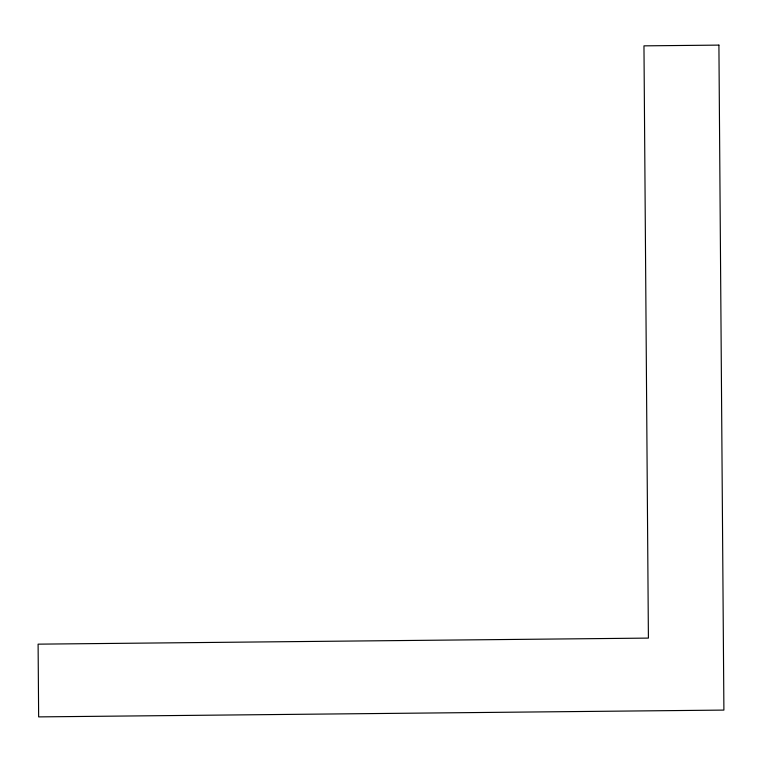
<?xml version="1.0" encoding="UTF-8"?>
<svg xmlns="http://www.w3.org/2000/svg" width="762" height="762" viewBox="0 0 762 762"><rect width="100%" height="100%" fill="white"/><g stroke="black" fill="none" stroke-linecap="round" stroke-linejoin="round"><path stroke-width="1.14" d="M718.909 45.11L643.966 45.853L648.405 638.099L38.1 644.157L38.643 716.89L723.9 710.089L718.909 45.11"/></g></svg>
